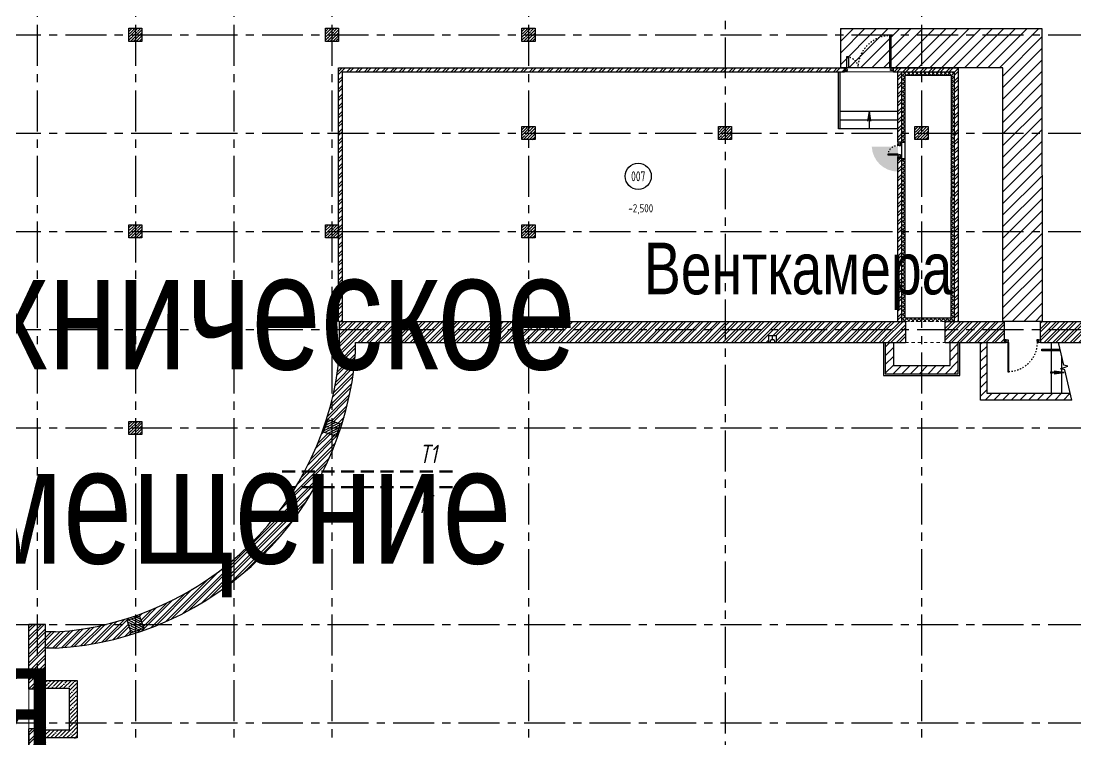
# Model space of a CAD drawing. Header units: millimetres. Extents: x -106726 to 8952771, y -150083 to 686385.
# Drawn here: x 14080 to 46283, y -72131 to -50186 of the extents above; entities that cross this region are included whole.
import ezdxf
from ezdxf import colors
from ezdxf.entities.mleader import LeaderData, LeaderLine
from ezdxf.enums import TextEntityAlignment as Align
from ezdxf.math import Vec2, Vec3

# ---------------------------------------------------------------- set-up
doc = ezdxf.new("R2018")
doc.units = ezdxf.units.MM
for name, pattern in [('ACAD_ISO03W100', [30, 12, -18]), ('CENTER', [2, 1.25, -0.25, 0.25, -0.25]), ('HIDDEN', [6, 4, -2]), ('Штрих', [6.350000000000002, 3.175000000000001, -3.175000000000001])]:
    doc.linetypes.add(name, pattern=pattern)
doc.layers.add('АР_Названия помещений', color=124, linetype='Continuous', lineweight=5, plot=False)
doc.layers.add('АР_новое окно', color=160, linetype='Continuous')
doc.layers.add('АР_Номер помещения', color=1, linetype='Continuous', lineweight=25)
doc.styles.add('ISOCPEUR', font='isocpeur.ttf', dxfattribs={"width": 0.7})
doc.styles.get("Standard").update_dxf_attribs({"font": 'arial.ttf'})
doc.styles.add('М2', font='isocpeui.ttf', dxfattribs={"width": 0.8})
pattern_1 = [(45, (-951809.7116612458, -10778.82302626967), (-132.5825214724777, 132.5825214724777), []), (45, (-951721.3233137458, -10778.82302626967), (-132.5825214724777, 132.5825214724777), [])]

# ---------------------------------------------------------------- blocks, each defined once
blk = doc.blocks.new('*U575')
at = {"color": 8}
for points in [[(-55, -80), (-55, 0), (-115, 0), (-115, -40), (-100, -40), (-100, -80), (-55, -80)], [(0, 0), (0, -80), (-55, -80), (-55, 0), (0, 0)], [(-1100, -1.70530256582424e-13), (-1100, -80.00000000000017), (-1045, -80.00000000000017), (-1045, -1.70530256582424e-13), (-1100, -1.70530256582424e-13)], [(-1045, -80.00000000000017), (-1045, -1.70530256582424e-13), (-985, -1.70530256582424e-13), (-985, -40.00000000000017), (-1000, -40.00000000000017), (-1000, -80.00000000000017), (-1045, -80.00000000000017)]]:
    blk.add_lwpolyline(points, dxfattribs=at)
blk.add_lwpolyline([(-100, -80), (-99.99999999999989, -980), (-139.9999999999999, -980), (-140, -80)], close=True, dxfattribs=at)
at = {"color": 8, "linetype": 'ACAD_ISO03W100', "ltscale": 3}
blk.add_arc((-100, -80), 900.0000000000003, 180, 270, dxfattribs=at)
blk = doc.blocks.new('*U572')
at = {"color": 8}
for points in [[(0, 0), (0, -80), (55, -80), (55, 0), (0, 0)], [(55, -80), (55, 0), (115, 0), (115, -40), (100, -40), (100, -80), (55, -80)], [(445, -79.99999999999982), (445, 1.84741111297626e-13), (385, 1.84741111297626e-13), (385, -39.99999999999982), (400, -39.99999999999982), (400, -79.99999999999982), (445, -79.99999999999982)], [(500, 1.84741111297626e-13), (500, -79.99999999999982), (445, -79.99999999999982), (445, 1.84741111297626e-13), (500, 1.84741111297626e-13)]]:
    blk.add_lwpolyline(points, dxfattribs=at)
blk.add_lwpolyline([(100, -80), (100.0000000000003, -380), (140.0000000000003, -380), (140, -80)], close=True, dxfattribs=at)
at = {"color": 8, "linetype": 'ACAD_ISO03W100', "ltscale": 3}
blk.add_arc((100, -80), 300.0000000000001, 270, 7.016709298534877e-15, dxfattribs=at)
blk = doc.blocks.new('_DotSmall')
at = {"color": 8, "linetype": 'ByBlock', "const_width": 0.5}
blk.add_lwpolyline([(-0.0625, 0, 1), (0.0625, 0, 1)], format="xyb", close=True, dxfattribs=at)
blk = doc.blocks.new('*U562')
at = {"layer": 'АР_новое окно', "color": 8, "lineweight": 20}
for p, q in [((-2.913225216616411e-12, 1209.884958230897), (-70.00000000000293, 1209.884958230897)), ((0, -1.70530256582424e-13), (-70, -1.70530256582424e-13))]:
    blk.add_line(p, q, dxfattribs=at)
at = {"layer": 'АР_новое окно', "color": 8}
for p, q in [((-70.00000000000293, 1209.884958230897), (-70, -1.70530256582424e-13)), ((-70, -1.70530256582424e-13), (-70.00000000000293, 1209.884958230897)), ((-2.756905814749189e-12, 1139.884958230897), (-70.00000000000276, 1139.884958230911)), ((-35.00000000000276, 1139.884958230897), (-34.99999999981099, 69.99999999999991)), ((-2.913225216616411e-12, 1209.884958230897), (0, 0)), ((-1.56319401867222e-13, 70.00000000001455), (-70.00000000000017, 69.99999999999983))]:
    blk.add_line(p, q, dxfattribs=at)
blk = doc.blocks.new('*U386')
at = {"layer": 'АР_Номер помещения', "color": 8}
blk.add_circle((-19676.31627047091, 194.2580602677858), 400, dxfattribs=at)
at = {"color": 8, "style": 'ISOCPEUR', "width": 0.7, "flags": 1}
blk.add_attdef('КАТЕГОРИЯ', (-499.1655280450395, -2092.186355050572), '', height=250, dxfattribs=at)
at = {"layer": 'АР_Номер помещения', "color": 8, "style": 'ISOCPEUR', "width": 0.7}
blk.add_attdef('НОМЕР_ПОМЕЩЕНИЯ', text='', height=300, dxfattribs=at).set_placement((-19676.31627047382, 194.2580602677858), align=Align.MIDDLE_CENTER)
blk = doc.blocks.new('*U388')
at = {"layer": 'АР_Номер помещения', "color": 8}
blk.add_circle((-11974.07101150486, -849.2380251303753), 400, dxfattribs=at)
at = {"color": 8, "style": 'ISOCPEUR', "width": 0.7, "flags": 1}
blk.add_attdef('КАТЕГОРИЯ', (-499.1655280450395, -2092.186355050572), '', height=250, dxfattribs=at)
at = {"layer": 'АР_Номер помещения', "color": 8, "style": 'ISOCPEUR', "width": 0.7}
blk.add_attdef('НОМЕР_ПОМЕЩЕНИЯ', text='', height=300, dxfattribs=at).set_placement((-11974.07101150777, -849.2380251303753), align=Align.MIDDLE_CENTER)
blk = doc.blocks.new('Полуторная_на лестницу')
at = {"color": 8}
for points in [[(75.00000000005775, 79.9999999999709), (75.00000000005798, 1079.999999999971), (124.8572721536036, 1079.999999999971), (124.8572721536034, 79.9999999999709)], [(1375.142727846512, 430.0000000000291), (1375.142727846512, 80), (1425.000000000058, 80), (1425.000000000058, 430.0000000000291)]]:
    blk.add_lwpolyline(points, close=True, dxfattribs=at)
for points in [[(5.775291356258094e-11, 0), (5.775291356258094e-11, 80), (20.00000000005775, 80), (20.00000000005775, 0), (5.775291356258094e-11, 0)], [(20.00000000005775, 80), (20.00000000005775, 0), (90.00000000005775, 0), (90.00000000005775, 30), (75.00000000005775, 30), (75.00000000005775, 80), (20.00000000005775, 80)], [(1480.000000000058, 80), (1480.000000000058, 0), (1410.000000000058, 0), (1410.000000000058, 30), (1425.000000000058, 30), (1425.000000000058, 80), (1480.000000000058, 80)], [(1500.000000000058, 0), (1500.000000000058, 80), (1480.000000000058, 80), (1480.000000000058, 0), (1500.000000000058, 0)]]:
    blk.add_lwpolyline(points, dxfattribs=at)
at = {"color": 8, "linetype": 'ACAD_ISO03W100', "ltscale": 3}
for centre, radius, start, end in [((75.00000000005775, 80), 1000, 0, 90), ((1465.395385690272, 39.60461430981795), 392.4797375066257, 95.90754327289797, 174.0924567271067)]:
    blk.add_arc(centre, radius, start, end, dxfattribs=at)
blk = doc.blocks.new('*U338')
h = blk.add_hatch(color=8)
h.dxf.hatch_style = 1
edge = h.paths.add_edge_path()
edge.add_arc((0, 0), 27.57096445283373, 359.64, 719.6400000000001)
h = blk.add_hatch(color=8)
h.dxf.hatch_style = 1
h.paths.add_polyline_path([(80.17624078242034, -44.26795582287014), (80.17624078242034, 44.2679558226373), (380.1762407824203, 0)])
at = {"color": 8}
blk.add_line((380.1762407824203, 0), (0, 0), dxfattribs=at)
blk.add_lwpolyline([(80.17624078242034, 44.2679558226373), (80.17624078242034, -44.26795582287014), (380.1762407824203, 0), (80.17624078242034, 44.2679558226373)], dxfattribs=at)
blk.add_circle((0, 0), 27.57096445283373, dxfattribs=at)

msp = doc.modelspace()

# ---------------------------------------------------------------- hatches: boundary and pattern name
at = {"ltscale": 100}
h = msp.add_hatch(dxfattribs=at)
h.set_pattern_fill('ANSI35', color=256, scale=500)
h.set_pattern_definition([(45, (-939682.160873203, -10533.52534616733), (-88.38834764831844, 88.38834764831844), []), (45, (-939593.772525703, -10533.52534616733), (-88.38834764831844, 88.38834764831844), [156.25, -31.25, 0, -31.25])])
h.paths.add_polyline_path([(17769.93839202868, -50405.00000000003), (17369.93839202868, -50405.00000000003), (17369.93839202868, -50805), (17769.93839202868, -50805)])
h = msp.add_hatch(dxfattribs=at)
h.set_pattern_fill('ANSI35', color=256, scale=500)
h.set_pattern_definition([(45, (-933682.1608732027, -10533.52534616733), (-88.38834764831844, 88.38834764831844), []), (45, (-933593.7725257027, -10533.52534616733), (-88.38834764831844, 88.38834764831844), [156.25, -31.25, 0, -31.25])])
h.paths.add_polyline_path([(23769.93839202868, -50405), (23369.93839202868, -50405), (23369.93839202868, -50805), (23769.93839202868, -50805)])
h = msp.add_hatch(dxfattribs=at)
h.set_pattern_fill('ANSI35', color=256, scale=500)
h.set_pattern_definition([(45, (-927682.1608732027, -10533.52534616733), (-88.38834764831844, 88.38834764831844), []), (45, (-927593.7725257027, -10533.52534616733), (-88.38834764831844, 88.38834764831844), [156.25, -31.25, 0, -31.25])])
h.paths.add_polyline_path([(29769.93839202891, -50405), (29369.93839202891, -50405), (29369.93839202891, -50805), (29769.93839202891, -50805)])
h = msp.add_hatch(dxfattribs=at)
h.set_pattern_fill('ANSI31', color=256, scale=2000)
h.set_pattern_definition([(45, (346742.009518479, -175205.6824583525), (-176.7766952966369, 176.7766952966369), [])])
h.paths.add_polyline_path([(39095.37021641526, -50415.73339461122), (45245.89684937522, -50415.73339461122), (45253.13920870051, -59355.00000000001), (44053.13920870051, -59355.00000000001), (44053.13920870051, -51615.73339461122), (39095.37021641526, -51615.73339461122)])
h = msp.add_hatch(dxfattribs=at)
h.set_pattern_fill('ANSI32', color=256, scale=500)
h.set_pattern_definition([(45, (331452.744384387, -175205.6824583525), (-132.5825214724777, 132.5825214724777), []), (45, (331541.132731887, -175205.6824583525), (-132.5825214724777, 132.5825214724777), [])])
h.paths.add_polyline_path([(42689.93839202914, -51615.73339461122), (41569.93839202914, -51615.73339461122), (41569.93839202914, -51735.73339461122), (42569.93839202914, -51735.73339461122), (42569.43234969815, -53605.00000000006), (42689.42550905934, -53605.00000000006)])
h.paths.add_polyline_path([(42689.42550905934, -53605.00000000006), (42569.43234969815, -53605.00000000006), (42568.63901396329, -56535.49791518113), (42569.93839202891, -59355.00000000001), (42687.94301442127, -59355.00000000001), (42688.65203359607, -56655.49791518113)])
h.paths.add_polyline_path([(40715.85310128191, -51615.73339461122), (40715.85310128191, -51735.73339461122), (40849.93839202914, -51735.73339461122), (40849.42361549893, -53880.2278825572), (40969.42361549917, -53880.2278825572), (40969.93839202914, -51735.73339461122), (41569.93839202914, -51735.73339461122), (41569.93839202914, -51615.73339461122)])
h.paths.add_polyline_path([(23889.58952615084, -59209.34632406733), (23890.88827476138, -51735.76194830812), (39215.85310128191, -51735.73339461122), (39215.85310128191, -51615.73339461122), (23770.88828739291, -51615.73339461122), (23769.58829250326, -59209.34632406733)])
h.paths.add_polyline_path([(23769.68488859036, -58783.3348878151), (23809.58890932705, -58783.33488781509), (23809.58890932682, -58743.33488781506), (23769.69160435884, -58743.33488781509)], flags=16)
h.paths.add_polyline_path([(23889.58890932705, -59213.40898542883), (23769.66809916939, -59213.40898542885), (23769.58890932705, -59355.00000000455), (23889.58890932682, -59355.00000000003)])
h = msp.add_hatch(dxfattribs=at)
h.set_pattern_fill('ANSI37', color=256, scale=700, angle=270)
h.set_pattern_definition([(315, (76882.0833035761, 924864.4772547432), (61.87184335382292, 61.8718433538229), []), (44.99999999999999, (76882.0833035761, 924864.4772547432), (-61.87184335382289, 61.87184335382292), [])])
h.paths.add_polyline_path([(40969.49762524711, -53880.25191494013), (40969.93839203124, -51735.73339461125), (42569.27557201497, -51735.60373385559), (42568.63901396329, -59355), (40968.63901396329, -59355), (40969.56485946476, -54380.22792245692), (41069.28822961473, -54380.25609310769), (41068.60527574271, -59255), (42468.67275218363, -59255), (42469.84270770126, -51835.61680893804), (41069.79623061512, -51835.71358029559), (41069.35546383215, -53880.23210062447)])
h = msp.add_hatch(dxfattribs=at)
h.set_pattern_fill('ANSI35', color=256, scale=500)
h.set_pattern_definition([(45, (-927682.1608732027, -13533.52534616733), (-88.38834764831844, 88.38834764831844), []), (45, (-927593.7725257027, -13533.52534616733), (-88.38834764831844, 88.38834764831844), [156.25, -31.25, 0, -31.25])])
h.paths.add_polyline_path([(29769.93839202891, -53405.00000000003), (29369.93839202891, -53405.00000000003), (29369.93839202891, -53805), (29769.93839202891, -53805)])
h = msp.add_hatch(dxfattribs=at)
h.set_pattern_fill('ANSI35', color=256, scale=500)
h.set_pattern_definition([(45, (-921682.1608732027, -13533.52534616733), (-88.38834764831844, 88.38834764831844), []), (45, (-921593.7725257027, -13533.52534616733), (-88.38834764831844, 88.38834764831844), [156.25, -31.25, 0, -31.25])])
h.paths.add_polyline_path([(35769.93839202891, -53405.00000000003), (35369.93839202891, -53405.00000000003), (35369.93839202891, -53805), (35769.93839202891, -53805)])
h = msp.add_hatch(dxfattribs=at)
h.set_pattern_fill('ANSI35', color=256, scale=500)
h.set_pattern_definition([(45, (-915682.1608732027, -13533.52534616733), (-88.38834764831844, 88.38834764831844), []), (45, (-915593.7725257027, -13533.52534616733), (-88.38834764831844, 88.38834764831844), [156.25, -31.25, 0, -31.25])])
h.paths.add_polyline_path([(41769.93839202914, -53405.00000000003), (41369.93839202914, -53405.00000000003), (41369.93839202914, -53805), (41769.93839202914, -53805)])
at = {"ltscale": 100, "transparency": 33554559}
msp.add_hatch(color=256, dxfattribs=at).paths.add_polyline_path([(40849.15289845457, -54020.2278825572), (40050.42424128251, -54020.2278825572, 0.3995394270504475), (40849.15289845457, -54780.22783675237)])
at = {"ltscale": 100}
h = msp.add_hatch(dxfattribs=at)
h.set_pattern_fill('ANSI32', color=256, scale=500)
h.set_pattern_definition([(45, (346742.009518479, -175205.6824583525), (-132.5825214724777, 132.5825214724777), []), (45, (346830.397865979, -175205.6824583525), (-132.5825214724777, 132.5825214724777), [])])
h.paths.add_polyline_path([(40969.07422110974, -56605.00000000006), (40849.15289845457, -56605.00000000006), (40849.15289845457, -59355), (40968.63901396329, -59355)])
h.paths.add_polyline_path([(40969.34717861959, -54880.2278825572), (40969.15289845457, -54880.2278825572), (40969.15289845457, -56605.00000000006), (40968.97827169439, -56605.00069428631), (40969.32752521476, -54880.25685424526), (40969.42361549917, -54880.2278825572), (40969.34717861959, -54880.2278825572), (40969.07422110974, -56605.00000000006), (40969.15289845457, -56605.00000000006), (40969.15289845457, -54380.2278825572), (40849.15289845457, -54380.2278825572), (40849.15289845457, -56605.00000000006), (40969.07422110974, -56605.00000000006)])
h = msp.add_hatch(dxfattribs=at)
h.set_pattern_fill('ANSI35', color=256, scale=500)
h.set_pattern_definition([(45, (-939682.160873203, -16533.52534616733), (-88.38834764831844, 88.38834764831844), []), (45, (-939593.772525703, -16533.52534616733), (-88.38834764831844, 88.38834764831844), [156.25, -31.25, 0, -31.25])])
h.paths.add_polyline_path([(17769.93839202868, -56405), (17369.93839202868, -56405), (17369.93839202868, -56805), (17769.93839202868, -56805)])
h = msp.add_hatch(dxfattribs=at)
h.set_pattern_fill('ANSI35', color=256, scale=500)
h.set_pattern_definition([(45, (-933682.1608732027, -16533.52534616733), (-88.38834764831844, 88.38834764831844), []), (45, (-933593.7725257027, -16533.52534616733), (-88.38834764831844, 88.38834764831844), [156.25, -31.25, 0, -31.25])])
h.paths.add_polyline_path([(23769.93839202868, -56405), (23369.93839202868, -56405), (23369.93839202868, -56805), (23769.93839202868, -56805)])
h = msp.add_hatch(dxfattribs=at)
h.set_pattern_fill('ANSI35', color=256, scale=500)
h.set_pattern_definition([(45, (-927682.1608732027, -16533.52534616733), (-88.38834764831844, 88.38834764831844), []), (45, (-927593.7725257027, -16533.52534616733), (-88.38834764831844, 88.38834764831844), [156.25, -31.25, 0, -31.25])])
h.paths.add_polyline_path([(29769.93839202891, -56405), (29369.93839202891, -56405), (29369.93839202891, -56805), (29769.93839202891, -56805)])
h = msp.add_hatch(dxfattribs=at)
h.set_pattern_fill('ANSI32', color=256, scale=500)
h.set_pattern_definition(pattern_1)
h.paths.add_polyline_path([(23822.97625641362, -62478.6202580019), (23780.78785882774, -62605.00000000001), (23569.93839202868, -62605), (23569.93839202868, -62394.1505332012)])
h.paths.add_polyline_path([(23359.08892522985, -62605), (23443.55865003052, -62351.96213561519), (23569.93839202868, -62394.15053320116), (23569.93839202868, -62605.00000000001)])
h.paths.add_polyline_path([(23696.31813402707, -62858.03786438495), (23569.93839202868, -62815.84946679896), (23569.93839202868, -62604.99999999999), (23780.78785882774, -62604.99999999999)])
h.paths.add_polyline_path([(23569.93839202868, -62815.849466799), (23316.90052764397, -62731.37974199824), (23359.08892522985, -62605), (23569.93839202891, -62605)])
edge = h.paths.add_edge_path()
edge.add_line((24674.93839202868, -59355.00000000444), (23804.93839202845, -59354.99999989175))
edge.add_arc((-1130362.658515156, -59825.00000091475), 1154167.692603855, -0.023331979608315123, 0.023331979695626615, ccw=False)
edge.add_arc((14520.7042317288, -59541.48346722224), 9314.761999561275, 321.6827198932687, 355.3599948240872, ccw=False)
edge.add_line((21828.96787875588, -65316.78203734069), (22365.5418389932, -65446.74347826313))
edge.add_arc((14568.1874209051, -59600.01325977159), 9745.921719832271, 323.1361487127608, 355.9107374150291)
edge.add_line((24289.29762499081, -60295.00000001938), (24289.29762499128, -59995.00000001233))
edge.add_line((24289.29762499128, -59995.00000001233), (24674.93839202874, -59995.00000000007))
edge.add_line((24674.93839202868, -59995.00000000007), (24674.93839202868, -59355.00000000444))
h = msp.add_hatch(dxfattribs=at)
h.set_pattern_fill('ANSI32', color=256, scale=500)
h.set_pattern_definition(pattern_1)
h.paths.add_polyline_path([(37145.09972947277, -59795.44545824011), (37145.09972947277, -59995.00000000007), (40500.08836819138, -59995.00000000009), (40500.08836819138, -59355.00000000009), (24621.99876716454, -59355.00000000006), (24621.99876716454, -59995.00000000006), (36894.77705458459, -59995.00000000007), (36894.77705458459, -59795.44545824009)])
h = msp.add_hatch(dxfattribs=at)
h.set_pattern_fill('ANSI32', color=256, scale=500)
h.set_pattern_definition(pattern_1)
h.paths.add_polyline_path([(41077.43839247921, -59995.0000000001), (41077.43839247897, -59355.00000000006), (40474.93839202868, -59355.00000000006), (40474.93839202868, -59995.00000000009)])
h.paths.add_polyline_path([(42287.43839202868, -59355.00000000007), (42287.43839278677, -59995.00000000013), (44099.93839202868, -59995.00000000012), (44099.93839202868, -59355.00000000009)])
h = msp.add_hatch(dxfattribs=at)
h.set_pattern_fill('ANSI32', color=256, scale=500)
h.set_pattern_definition(pattern_1)
h.paths.add_polyline_path([(52482.56341475947, -59355.00000000007), (45199.93839202868, -59355.00000000007), (45199.93839202868, -59995.0000000001), (52482.56341475947, -59995.0000000001)])
h = msp.add_hatch(dxfattribs=at)
h.set_pattern_fill('ANSI31', color=256, scale=1500)
h.set_pattern_definition([(45, (346742.009518479, -175205.6824583525), (-132.5825214724777, 132.5825214724777), [])])
h.paths.add_polyline_path([(42439.93839202868, -60703.39829048979), (40709.93839202868, -60703.39829048979), (40709.93839202868, -59994.99999999999), (40459.93839202868, -59994.99999999999), (40459.93839202868, -60953.39829048979), (42689.93839202868, -60953.39829048984), (42689.93839202868, -59995.00000000004), (42439.93839202868, -59994.99999999999)])
h = msp.add_hatch(dxfattribs=at)
h.set_pattern_fill('ANSI31', color=256, scale=1500)
h.set_pattern_definition([(45, (346742.009518479, -175365.6824583525), (-132.5825214724777, 132.5825214724777), [])])
h.paths.add_polyline_path([(43570.69169898075, -61555.00000000001), (43570.69169898075, -59995.00000000001), (43370.69169898075, -59995.00000000001), (43370.69169898075, -61755.00000000001), (46160.69169898075, -61755.00000000001), (46160.69169898075, -61555.00000000001)])
h = msp.add_hatch(dxfattribs=at)
h.set_pattern_fill('ANSI35', color=256, scale=500)
h.set_pattern_definition([(45, (-939682.160873203, -22533.52534616733), (-88.38834764831844, 88.38834764831844), []), (45, (-939593.772525703, -22533.52534616733), (-88.38834764831844, 88.38834764831844), [156.25, -31.25, 0, -31.25])])
h.paths.add_polyline_path([(17769.93839202868, -62405.00000000001), (17369.93839202868, -62405.00000000001), (17369.93839202868, -62805), (17769.93839202868, -62805)])
h = msp.add_hatch(dxfattribs=at)
h.set_pattern_fill('ANSI35', color=256, scale=500, angle=161.5398319781508)
h.set_pattern_definition([(206.5398319781508, (918877.2445607446, -403723.9413526353), (55.8524828572085, -111.8279936272007), []), (206.5398319781508, (918793.4043226431, -403695.9535972973), (55.8524828572085, -111.8279936272007), [156.25, -31.25, 0, -31.25])])
h.paths.add_polyline_path([(23316.90052764397, -62731.37974199827), (23696.31813402707, -62858.03786438497), (23822.97625641362, -62478.6202580019), (23443.55865003075, -62351.96213561521)])
h = msp.add_hatch(dxfattribs=at)
h.set_pattern_fill('ANSI32', color=256, scale=500)
h.set_pattern_definition([(45, (-951676.6640748574, -10382.89108911529), (-132.5825214724777, 132.5825214724777), []), (45, (-951588.2757273574, -10382.89108911529), (-132.5825214724777, 132.5825214724777), [])])
h.paths.add_polyline_path([(17959.81722265622, -72830.00000000004), (17449.81722265622, -73340.00000000004), (17449.81722265622, -75490), (15729.97333646892, -75490.00000000001), (15729.97333646892, -76269.99999999994), (17060.00828091055, -76269.99999999999), (17060.00828091055, -81990.32754838857), (17569.93839202845, -81990.32754838857), (17569.93839202868, -76270.00000000006), (20569.93839202868, -76269.99999999999), (20569.97333646892, -78048.57383975643), (21079.97333646799, -78048.57383975644), (21079.97333646799, -75759.84456707792), (17959.81722265622, -75760)])
h.paths.add_polyline_path([(17569.93839202868, -68394.18086616776), (17569.93839202868, -68605.00000000001), (17359.11925819633, -68605), (17316.95505756536, -68478.51113691751)], flags=16)
h.paths.add_polyline_path([(17696.42725511105, -68352.01666553691), (17780.7575258608, -68605.00000000004), (17569.93839202868, -68605.00000000003), (17569.93839202868, -68394.18086616778)], flags=16)
h.paths.add_polyline_path([(17569.93839202868, -68815.81913383231), (17443.44952894608, -68857.98333446315), (17359.11925819633, -68605.00000000004), (17569.93839202868, -68605.00000000001)], flags=16)
h.paths.add_polyline_path([(17569.93839202868, -68815.81913383228), (17569.93839202868, -68605.00000000001), (17780.7575258608, -68605), (17822.92172649177, -68731.4888630825)], flags=16)
h.paths.add_polyline_path([(14640.90340292477, -70651.30850444443), (14829.81722265645, -70651.30850444443), (14829.81722265645, -71731.19346267534), (14640.90340292477, -71731.19346267532)], flags=17)
edge = h.paths.add_edge_path()
edge.add_line((14319.81722265622, -70586.30850444445), (14640.90340292477, -70586.30850444443))
edge.add_line((14640.90340292477, -70586.30850444443), (14640.90340292483, -71796.19346267532))
edge.add_line((14640.90340292477, -71796.19346267532), (14319.81722265627, -71796.19346267536))
edge.add_line((14319.81722265622, -71796.19346267536), (14319.81722265639, -76270.19269853603))
edge.add_line((14319.81722265645, -76270.19269853603), (15730.04670647875, -76269.96330422716))
edge.add_line((15730.04670647881, -76269.96330422716), (15729.89996645926, -75490.03669577278))
edge.add_line((15729.89996645926, -75490.03669577278), (15099.81722265639, -75490.11930699048))
edge.add_line((15099.81722265622, -75490.11930699048), (15099.81722265622, -73340.00000000003))
edge.add_line((15099.81722265622, -73340.00000000003), (17449.81722265622, -73340.00000000004))
edge.add_line((17449.81722265622, -73340.00000000004), (17959.81722265622, -72830.00000000004))
edge.add_line((17959.81722265622, -72830.00000000004), (14830.24560804106, -72830.00000000003))
edge.add_line((14830.24560804106, -72830.00000000003), (14829.81722265622, -69329.73895656693))
edge.add_line((14829.81722265622, -69329.73895656693), (15129.81722269172, -69329.73895656486))
edge.add_arc((14568.18742090557, -59600.01325977144), 9745.92171983219, 273.3036233390724, 293.0807652531338)
edge.add_arc((14568.18742090487, -59600.01325977076), 9745.92171983306, 293.0807652531357, 323.7250383778538)
edge.add_line((22425.22199879354, -65366.29436729374), (21832.51272751833, -65312.29343024905))
edge.add_arc((14520.7042318061, -59541.48346732218), 9314.761999438475, 273.74937375992903, 321.7179014208314, ccw=False)
edge.add_line((15129.81722265622, -68836.30850443614), (14829.81722279015, -68836.30850444452))
edge.add_line((14829.81722279033, -68836.30850444452), (14829.81722265639, -68605.00000000001))
edge.add_line((14829.81722265622, -68605.00000000001), (14319.81722265604, -68605.00000000001))
edge.add_line((14319.81722265622, -68605.00000000001), (14319.81722265622, -70586.30850444445))
h = msp.add_hatch(dxfattribs=at)
h.set_pattern_fill('ANSI35', color=256, scale=500, angle=-71.5645431068729)
h.set_pattern_definition([(333.4354568931271, (-247132.7809298857, 852193.4442928918), (55.90070801889107, 111.8038945787967), []), (333.4354568931271, (-247104.8293366526, 852109.5919917335), (55.90070801889107, 111.8038945787967), [156.25, -31.25, 0, -31.25])])
h.paths.add_polyline_path([(17822.92172649177, -68731.4888630825), (17696.42725511105, -68352.01666553687), (17316.95505756536, -68478.5111369175), (17443.44952894608, -68857.98333446313)])
h = msp.add_hatch(dxfattribs=at)
h.set_pattern_fill('ANSI35', color=256, scale=700)
h.set_pattern_definition([(45, (331452.744384387, -175205.6824583525), (-123.7436867076458, 123.7436867076458), []), (45, (331576.488070887, -175205.6824583525), (-123.7436867076458, 123.7436867076458), [218.75, -43.75, 0, -43.75])])
h.paths.add_polyline_path([(15548.21551314625, -71829.35812894756), (15548.21551314625, -70553.1438381722), (14829.81722265645, -70553.1438381722), (14829.81722265645, -70313.1438381722), (15788.21551314625, -70313.1438381722), (15788.21551314625, -72069.35812894756), (14829.81722265645, -72069.35812894756), (14829.81722265645, -71829.35812894756)])

# ---------------------------------------------------------------- linework, layer by layer
at = {"linetype": 'CENTER', "ltscale": 1000}
for p, q in [((14569.93839202845, -42303.63122959688), (14569.93839202845, -96574.87965759031)), ((17569.93839202868, -42303.63122959694), (17569.93839202868, -96574.87965759031)), ((20569.93839202868, -42303.63122959688), (20569.93839202868, -96574.87965759031)), ((23569.93839202868, -42303.63122959694), (23569.93839202868, -96574.87965759031)), ((29569.93839202891, -42303.63122959694), (29569.93839202891, -96574.87965759031)), ((41569.93839202914, -42303.63122959694), (41569.93839202914, -96574.87965759031)), ((35569.93839202891, -42681.83399046614), (35569.93839202891, -96953.0824184595)), ((-12563.75553944497, -50605), (70614.64651527419, -50605.00000000006)), ((-12563.75553944497, -53605), (70614.64651527419, -53605.00000000006)), ((-12563.75553944497, -56605), (70614.64651527419, -56605.00000000006)), ((-12563.75553944497, -59605), (70614.64651527419, -59605.00000000006)), ((-12563.75553944497, -62605), (70614.64651527419, -62605.00000000006)), ((-12563.75553944497, -68605), (70614.64651527419, -68605.00000000006)), ((-12563.75553944521, -71605), (70614.64651527395, -71605.00000000006))]:
    msp.add_line(p, q, dxfattribs=at)
at = {"ltscale": 100}
for p, q in [((39095.37021641526, -50415.73339461122), (39095.37021641526, -51615.73339461122)), ((39095.37021641526, -50415.73339461122), (45245.89684937522, -50415.73339461122)), ((45245.89684937522, -50415.73339461122), (45253.13920870051, -59355.00000000001)), ((38898.38502799161, -51615.73339461122), (38898.38502799161, -51615.73339461122)), ((44053.13920870051, -51615.73339461122), (39095.37021641526, -51615.73339461122)), ((44053.13920870051, -59355.00000000001), (44053.13920870051, -51615.73339461122)), ((40969.42361549917, -53880.2278825572, 1.961751612303354), (41069.42947358009, -53880.25613300741, 1.961751612303354)), ((40969.42361549917, -54380.2278825572, 1.961751612303354), (41069.14698564913, -54380.25605320797, 1.961751612303354)), ((23804.93839202868, -59355.00000000004), (24674.93839202868, -59355.00000000003)), ((23804.93839202891, -59995.00000000003), (23804.93839202868, -59355.00000000453)), ((24567.33164894581, -59355.00000000001), (40533.60591111099, -59355)), ((40474.93839202868, -59355), (41077.43839247897, -59355)), ((42287.43839202868, -59355.00000000001), (44099.93839202868, -59355.00000000001)), ((45253.13920870051, -59355.00000000001), (44053.13920870051, -59355.00000000001)), ((44099.93839202868, -59995.00000000004), (44099.93839202868, -59355.00000000001)), ((45199.93839202868, -59355.00000000003), (52691.88985068304, -59355.00000000003)), ((45199.93839202868, -59995.00000000004), (45199.93839202868, -59355.00000000001)), ((37019.93839202868, -59914.2700117722), (37019.93839202868, -59795.44545824011)), ((24289.29762499128, -59995.00000000003), (24739.93839202891, -59995.00000000006)), ((24502.33164894581, -59995.00000000003), (40954.82020188635, -59995.00000000001)), ((40766.15268280427, -59995.00000000003), (41077.43839247897, -59995.00000000003)), ((42287.43839278654, -59995.00000000003), (44099.93839202868, -59995.00000000003)), ((45199.93839202868, -59995.00000000004), (52756.88985068304, -59995.00000000004)), ((45540.69169898075, -61555.00000000001), (45540.69169898075, -59995.00000000003)), ((45850.69169898075, -61555.00000000001), (45850.69169898075, -60406.06777893014)), ((14319.81722265622, -70586.30850444447), (14319.81722265622, -68605.00000000001)), ((14829.81722265622, -68604.99999999165), (14319.81722265622, -68604.99999999165)), ((14829.81722265645, -70651.30850444443), (14829.81722265622, -68605.00000000001)), ((14710.90340292454, -70586.30850444443), (14319.81722265622, -70586.30850444446)), ((14710.90340292454, -70586.30850444446), (14710.90340292454, -70651.30850444443)), ((14710.90340292454, -70651.30850444446), (14829.81722265645, -70651.30850444443)), ((14319.81722265622, -76269.99999999994), (14319.81722265622, -71796.19346267536)), ((14710.90340292477, -71796.19346267532), (14319.81722265645, -71796.19346267535)), ((14710.90340292477, -71731.19346267535), (14710.90340292477, -71796.19346267532)), ((14710.90340292454, -71731.19346267535), (14829.81722265645, -71731.19346267532)), ((14829.81722265622, -72830.00000000003), (14829.81722265645, -71731.19346267532)), ((14319.81722265622, -71924.44445522851), (14319.81722265622, -76270))]:
    msp.add_line(p, q, dxfattribs=at)
at = {"linetype": 'Continuous', "ltscale": 100}
for p, q in [((23769.58890932705, -54673.02996512121, 1.961751612303354), (23770.88828739291, -51615.73339461122, 1.961751612303354)), ((23770.88828739291, -51615.73339461122, 1.961751612303354), (39215.85310128191, -51615.73339461122, 1.961751612303354)), ((23889.58890932705, -54673.02996512121, 1.961751612303354), (23890.88828739291, -51735.73339461122, 1.961751612303354)), ((23890.88828739291, -51735.73339461122, 1.961751612303354), (39215.85310128191, -51735.73339461122, 1.961751612303354)), ((39215.85310128191, -51735.73339461122, 1.961751612303354), (39215.85310128191, -51615.73339461122, 1.961751612303354)), ((40715.85310128191, -51615.73339461119, 1.961751612303354), (42689.93839202914, -51615.73339461122, 1.961751612303354)), ((40715.85310128191, -51735.73339461122, 1.961751612303354), (40715.85310128191, -51615.73339461122, 1.961751612303354)), ((40849.42361549893, -53880.2278825572, 1.961751612303354), (40849.93839202914, -51735.73339461122, 1.961751612303354)), ((40969.42361549917, -53880.2278825572, 1.961751612303354), (40969.93839202914, -51735.73339461122, 1.961751612303354)), ((42569.93839202914, -51735.73339461122, 1.961751612303354), (42569.93839202891, -59355)), ((42689.93839202914, -51615.73339461122, 1.961751612303354), (42687.94301442127, -59355.00000000001, 1.961751612303354)), ((40969.42361549917, -53880.2278825572, 1.961751612303354), (40849.42361549893, -53880.2278825572, 1.961751612303354)), ((40849.15289845457, -59354.99999999997), (40849.15289845457, -54380.2278825572, 1.961751612303354)), ((40969.42361549917, -54380.2278825572, 1.961751612303354), (40849.15289845457, -54380.2278825572, 1.961751612303354)), ((40969.15289845457, -59354.99999999997), (40969.15289845457, -54380.2278825572, 1.961751612303354)), ((23769.58890932705, -59355.00000000455, 1.961751612303354), (23769.58890932705, -54635.49791518113, 1.961751612303354)), ((23889.58890932682, -59355.00000000004, 1.961751612303354), (23889.58890932705, -54635.49791518113, 1.961751612303354)), ((23804.93839202868, -59355.00000000453), (23769.58890932705, -59355.00000000455, 1.961751612307125))]:
    msp.add_line(p, q, dxfattribs=at)
at = {"lineweight": 25, "ltscale": 100}
for p, q in [((39032.70255458355, -53478.74612822005, 1.961751612303354), (39032.70255458355, -51736.6052364629, 1.961751612303354)), ((39082.70255458355, -53478.74612822005, 1.961751612303354), (39082.70255458355, -51736.6052364629, 1.961751612303354)), ((39082.70255458355, -52939.76841616811, 1.961751612303354), (40849.64936868404, -52939.76841616811, 1.961751612303354)), ((40849.58495018817, -53208.1277933034, 1.961751612303354), (39082.70255458378, -53208.1277933034, 1.961751612303354)), ((40849.51998943975, -53478.74612822005, 1.961751612303354), (39032.70255458355, -53478.74612822008, 1.961751612303354))]:
    msp.add_line(p, q, dxfattribs=at)
at = {"lineweight": 9, "ltscale": 100}
msp.add_line((39215.85310128191, -51735.73339461122, 1.961751612303354), (40715.85310128168, -51735.73339461122, 1.961751612303354), dxfattribs=at)
at = {"linetype": 'HIDDEN', "lineweight": 50, "ltscale": 100}
for p, q in [((27251.23342712503, -63941.44696612423), (21921.16263089376, -63941.44696612423)), ((27251.23342712503, -64410.49049885641), (21921.16263089376, -64410.49049885641))]:
    msp.add_line(p, q, dxfattribs=at)
at = {"lineweight": 15, "ltscale": 100}
msp.add_line((14319.81722265622, -70586.30850444446), (14319.81722265645, -71796.19346267535), dxfattribs=at)
msp.add_line((14829.81722265645, -71731.19346267532), (14829.81722265645, -70651.30850444443))
at = {"ltscale": 100}
for points in [[(17369.93839202868, -50405), (17769.93839202868, -50405), (17769.93839202868, -50805), (17369.93839202868, -50805)], [(23369.93839202868, -50405), (23769.93839202868, -50405), (23769.93839202868, -50805), (23369.93839202868, -50805)], [(29369.93839202891, -50405), (29769.93839202891, -50405), (29769.93839202891, -50805), (29369.93839202891, -50805)], [(29369.93839202891, -53405.00000000003), (29769.93839202891, -53405.00000000003), (29769.93839202891, -53805), (29369.93839202891, -53805)], [(35369.93839202891, -53405.00000000003), (35769.93839202891, -53405.00000000003), (35769.93839202891, -53805), (35369.93839202891, -53805)], [(41369.93839202914, -53405.00000000003), (41769.93839202914, -53405.00000000003), (41769.93839202914, -53805), (41369.93839202914, -53805)], [(17369.93839202868, -56405), (17769.93839202868, -56405), (17769.93839202868, -56805), (17369.93839202868, -56805)], [(23369.93839202868, -56405), (23769.93839202868, -56405), (23769.93839202868, -56805), (23369.93839202868, -56805)], [(29369.93839202891, -56405), (29769.93839202891, -56405), (29769.93839202891, -56805), (29369.93839202891, -56805)], [(36894.77705458459, -59995.00000000001), (37145.09972947277, -59995.00000000001), (37145.09972947277, -59795.44545824011), (36894.77705458459, -59795.44545824011)], [(17369.93839202868, -62405.00000000001), (17769.93839202868, -62405.00000000001), (17769.93839202868, -62805), (17369.93839202868, -62805)], [(23696.31813402707, -62858.03786438497), (23316.90052764397, -62731.37974199827), (23443.55865003075, -62351.96213561521), (23822.97625641362, -62478.6202580019)], [(17696.42725511105, -68352.01666553687), (17822.92172649177, -68731.4888630825), (17443.44952894608, -68857.98333446313), (17316.95505756536, -68478.5111369175)]]:
    msp.add_lwpolyline(points, close=True, dxfattribs=at)
at = {"linetype": 'Continuous', "ltscale": 100, "elevation": 1.961751612303354}
msp.add_lwpolyline([(40715.85310128191, -51735.73339461122), (42569.93839202914, -51735.73339461122)], dxfattribs=at)
at = {"ltscale": 100, "elevation": 1.961751612303354}
for points in [[(40969.42361549917, -53880.2278825572), (40969.93839202914, -51735.73339461122), (42569.93839202914, -51735.73339461122), (42568.63901396329, -59355), (42287.43839202868, -59355)], [(41069.42947358009, -53880.25613300741), (41069.93839202914, -51835.73339461122), (42469.93839202914, -51835.73339461122), (42468.63901396329, -59255), (41068.63901396329, -59255), (41070.14138487773, -51835.73339461122)], [(41077.43839247897, -59355), (40968.63901396329, -59355), (40969.54919534805, -53603.71850562253)]]:
    msp.add_lwpolyline(points, dxfattribs=at)
at = {"lineweight": 25, "ltscale": 100, "elevation": 1.961751612303354}
for points in [[(39966.17596163368, -52939.76841616811), (39915.89793868503, -53240.2185488565)], [(39966.17596163368, -52939.76841616811), (40016.45398458233, -53240.2185488565)], [(39966.17596163368, -52939.76841616811), (39966.17596163368, -53478.74612822005)]]:
    msp.add_lwpolyline(points, dxfattribs=at)
at = {"ltscale": 100}
for points in [[(41077.43839247897, -59355), (41077.43839247897, -59994.99999999983)], [(42287.43839278654, -59994.99999999983), (42287.43839202868, -59355)], [(23804.93839202891, -59995.0000000103), (23804.93839202891, -60295.00000001233)], [(24289.29762499128, -60295.00000001234), (24289.29762499128, -59995.00000001233)], [(40459.93839202868, -59994.99999999999), (40459.93839202868, -60953.39829048979), (42689.93839202868, -60953.39829048984), (42689.93839202868, -59995.00000000004)], [(40709.93839202868, -59994.99999999999), (40709.93839202868, -60703.39829048979), (42439.93839202868, -60703.39829048984), (42439.93839202868, -59995.00000000004)], [(46160.69169898075, -61755.00000000001), (43370.69169898075, -61755.00000000001), (43370.69169898075, -59995.00000000003)], [(46114.72941933968, -61555.00000000001), (43570.69169898075, -61555.00000000001), (43570.69169898075, -59995.00000000003)], [(45815.97460145131, -60255.00000000003), (45240.69169898075, -60255.00000000003), (45240.69169898075, -60205.00000000003), (45804.48403153126, -60205.00000000003)], [(15129.81722279033, -68836.30850444452), (14829.81722279033, -68836.30850444452)], [(15129.81722265622, -69329.73895656693), (14829.81722265622, -69329.73895656693)], [(14829.81722265645, -70313.1438381722), (15788.21551314625, -70313.1438381722), (15788.21551314625, -72069.35812894756), (14829.81722265645, -72069.35812894756)], [(14829.81722265645, -70553.1438381722), (15548.21551314625, -70553.1438381722), (15548.21551314625, -71829.35812894756), (14829.81722265645, -71829.35812894756)]]:
    msp.add_lwpolyline(points, dxfattribs=at)
at = {"linetype": 'Штрих', "lineweight": 9, "ltscale": 30}
msp.add_lwpolyline([(41077.43839247897, -59995.00000000003), (42287.43839202868, -59995.00000000003), (42287.43839202868, -59355.00000000001), (41077.43839247897, -59355.00000000001)], close=True, dxfattribs=at)
at = {"ltscale": 0.25}
msp.add_lwpolyline([(40409.93839202868, -59994.99999999999), (40409.93839202868, -61003.39829048979), (42739.93839202868, -61003.39829048984), (42739.93839202868, -59995.00000000004)], dxfattribs=at)
msp.add_lwpolyline([(46160.69169898075, -61755.00000000001), (45949.68126529828, -60836.81040918732), (45814.68832953926, -60801.8222238914), (46035.80592604773, -60725.73671578591), (45916.23926287191, -60691.29107223502), (45756.22363786679, -59995.00000000004)])
at = {"ltscale": 100}
for centre, radius, start, end in [((37019.93839202868, -59995.00000000001), 80.72998822781665, 0, 180), ((14520.7042317302, -59541.48346722258), 9314.761999559945, 273.7493737491176, 355.3599948244153), ((14568.18742090557, -59600.01325977173), 9745.921719831898, 273.3036233440909, 355.9107374157101)]:
    msp.add_arc(centre, radius, start, end, dxfattribs=at)

# ---------------------------------------------------------------- block references
at = {"xscale": -1}
for name, p in [('Полуторная_на лестницу', (40715.85310128191, -51695.73339461116, 1.961751612303487)), ('*U575', (44099.93839202868, -59915.00000000004)), ('*U562', (14640.90340292477, -71796.19346267532))]:
    msp.add_blockref(name, p, dxfattribs=at)
at = {"xscale": -1, "rotation": 270}
msp.add_blockref('*U572', (40929.4236155001, -54380.2278825572, 1.961751612303354), dxfattribs=at)
ref = msp.add_blockref('*U386', (52596.78955414449, -55118.1633575157, 1.961751612303354))
ref.add_attrib('НОМЕР_ПОМЕЩЕНИЯ', '007', dxfattribs={"layer": 'АР_Номер помещения', "color": 8, "height": 300, "style": 'ISOCPEUR', "width": 0.7}).set_placement((32920.47328367084, -54923.90529724793, 1.961751612303354), align=Align.MIDDLE_CENTER)
lines = msp.add_mtext('\\W0.8000;Венткамера', dxfattribs={"layer": 'АР_Названия помещений', "color": 8, "insert": (33095.67290684069, -56949.88444139541, 1.961751612303354), "char_height": 1576.782207337004, "width": 926.9399707174232, "attachment_point": 1})
ref.add_attrib('ИМЯ_ПОМЕЩЕНИЯ', '', (33095.67290684069, -56949.88444139541, 1.961751612303354), dxfattribs={"flags": 104}).embed_mtext(lines)
ref = msp.add_blockref('*U388', (24688.86068059364, -56987.42996290454))
ref.add_attrib('НОМЕР_ПОМЕЩЕНИЯ', '008', dxfattribs={"layer": 'АР_Номер помещения', "color": 8, "height": 300, "style": 'ISOCPEUR', "width": 0.7}).set_placement((12714.78966908576, -57836.6679880349), align=Align.MIDDLE_CENTER)
lines = msp.add_mtext('\\W0.8000;Техническое помещение для прокладки инженерных коммуникаций', dxfattribs={"layer": 'АР_Названия помещений', "color": 8, "insert": (8569.938392028445, -57266.68245835253), "char_height": 3554.348003741616, "width": 926.9399707174232, "attachment_point": 1})
ref.add_attrib('ИМЯ_ПОМЕЩЕНИЯ', '', (8569.938392028445, -57266.68245835253), dxfattribs={"flags": 104}).embed_mtext(lines)
at = {"ltscale": 100}
msp.add_blockref('*U338', (45540.69169898075, -60915), dxfattribs=at)

# ---------------------------------------------------------------- texts
at = {"ltscale": 10, "style": 'М2', "width": 0.8}
for s, p in [('Т1', (26242.25115274545, -63679.54806367203)), ('К', (26242.25115274545, -65206.86396194703))]:
    msp.add_text(s, height=560, dxfattribs=at).set_placement(p)

# ---------------------------------------------------------------- leaders
ml = msp.add_multileader_mtext('Standard')
ml.set_content('{\\W0.8;-2,500}', color=8, style='ISOCPEUR')
ml.set_leader_properties(color=8, linetype='Continuous', lineweight=-1)
ml.set_arrow_properties(name='DOTSMALL')
ml.build(insert=Vec2(0, 0))
ml.multileader.update_dxf_attribs({"has_text_frame": 1, "text_left_attachment_type": 4, "text_right_attachment_type": 4, "dogleg_length": 100, "arrow_head_size": 180})
ctx = ml.context
ctx.base_point, ctx.char_height, ctx.arrow_head_size, ctx.landing_gap_size, ctx.plane_origin = Vec3(32567.72145524761, -56108.86032079833, -1.961751612303354), 250, 180, 50, Vec3(32486.32800539816, -57376.42451292858, -1.961751612303354)
ctx.left_attachment, ctx.right_attachment = 4, 4
notes = []
notes.append((ctx, [(0, (0, 0, 0), (0, 0), (1, 0), 1, [])]))
ctx.mtext.insert, ctx.mtext.width, ctx.mtext.defined_height, ctx.mtext.line_spacing_style, ctx.mtext.flow_direction = Vec3(32617.72145524761, -55775.52698746498, -1.961751612303354), 801.0864057841361, 330.709552927064, 2, 5
ml = msp.add_multileader_mtext('Standard')
ml.set_content('{\\W0.8;-2,800}', color=8, style='ISOCPEUR')
ml.set_leader_properties(color=8, linetype='Continuous', lineweight=-1)
ml.set_arrow_properties(name='DOTSMALL')
ml.build(insert=Vec2(0, 0))
ml.multileader.update_dxf_attribs({"has_text_frame": 1, "text_left_attachment_type": 4, "text_right_attachment_type": 4, "dogleg_length": 100, "arrow_head_size": 180})
ctx = ml.context
ctx.base_point, ctx.char_height, ctx.arrow_head_size, ctx.landing_gap_size, ctx.plane_origin = Vec3(35449.54207818164, -99089.50019522019, 1.149675994230903e-08), 250, 180, 50, Vec3(35368.14862833242, -100367.6195002683, 1.149675994230903e-08)
ctx.left_attachment, ctx.right_attachment = 4, 4
notes.append((ctx, [(0, (0, 0, 0), (0, 0), (1, 0), 1, [])]))
ctx.mtext.insert, ctx.mtext.width, ctx.mtext.defined_height, ctx.mtext.line_spacing_style, ctx.mtext.flow_direction = Vec3(35499.54207818164, -98756.16686188686, 1.149675994230903e-08), 769.9889591111103, 343.8884462512117, 2, 5
ml = msp.add_multileader_mtext('Standard')
ml.set_content('{\\W0.8;-2,300}', color=8, style='ISOCPEUR')
ml.set_leader_properties(color=8, linetype='Continuous', lineweight=-1)
ml.set_arrow_properties(name='DOTSMALL')
ml.build(insert=Vec2(0, 0))
ml.multileader.update_dxf_attribs({"has_text_frame": 1, "text_left_attachment_type": 4, "text_right_attachment_type": 4, "dogleg_length": 100, "arrow_head_size": 180})
ctx = ml.context
ctx.base_point, ctx.char_height, ctx.arrow_head_size, ctx.landing_gap_size, ctx.plane_origin = Vec3(43950.6613589027, -102790.7325101639, 1.149675994230903e-08), 250, 180, 50, Vec3(43869.26790905348, -104068.851815212, 1.149675994230903e-08)
ctx.left_attachment, ctx.right_attachment = 4, 4
notes.append((ctx, [(0, (0, 0, 0), (0, 0), (1, 0), 1, [])]))
ctx.mtext.insert, ctx.mtext.width, ctx.mtext.defined_height, ctx.mtext.line_spacing_style, ctx.mtext.flow_direction = Vec3(44000.6613589027, -102457.3991768305, 1.149675994230903e-08), 769.9889591111103, 343.8884462512117, 2, 5
for ctx, leaders in notes:
    for number, flags, end, landing, length, lines in leaders:
        leader = LeaderData()
        leader.index, (leader.has_last_leader_line, leader.has_dogleg_vector, leader.attachment_direction) = number, flags
        leader.last_leader_point, leader.dogleg_vector, leader.dogleg_length = Vec3(end), Vec3(landing), length
        for number, points, colour, breaks in lines:
            line = LeaderLine()
            line.index, line.vertices, line.color, line.breaks = number, Vec3.list(points), colors.encode_raw_color(colour), breaks
            leader.lines.append(line)
        ctx.leaders.append(leader)

doc.saveas('drawing.dxf')
